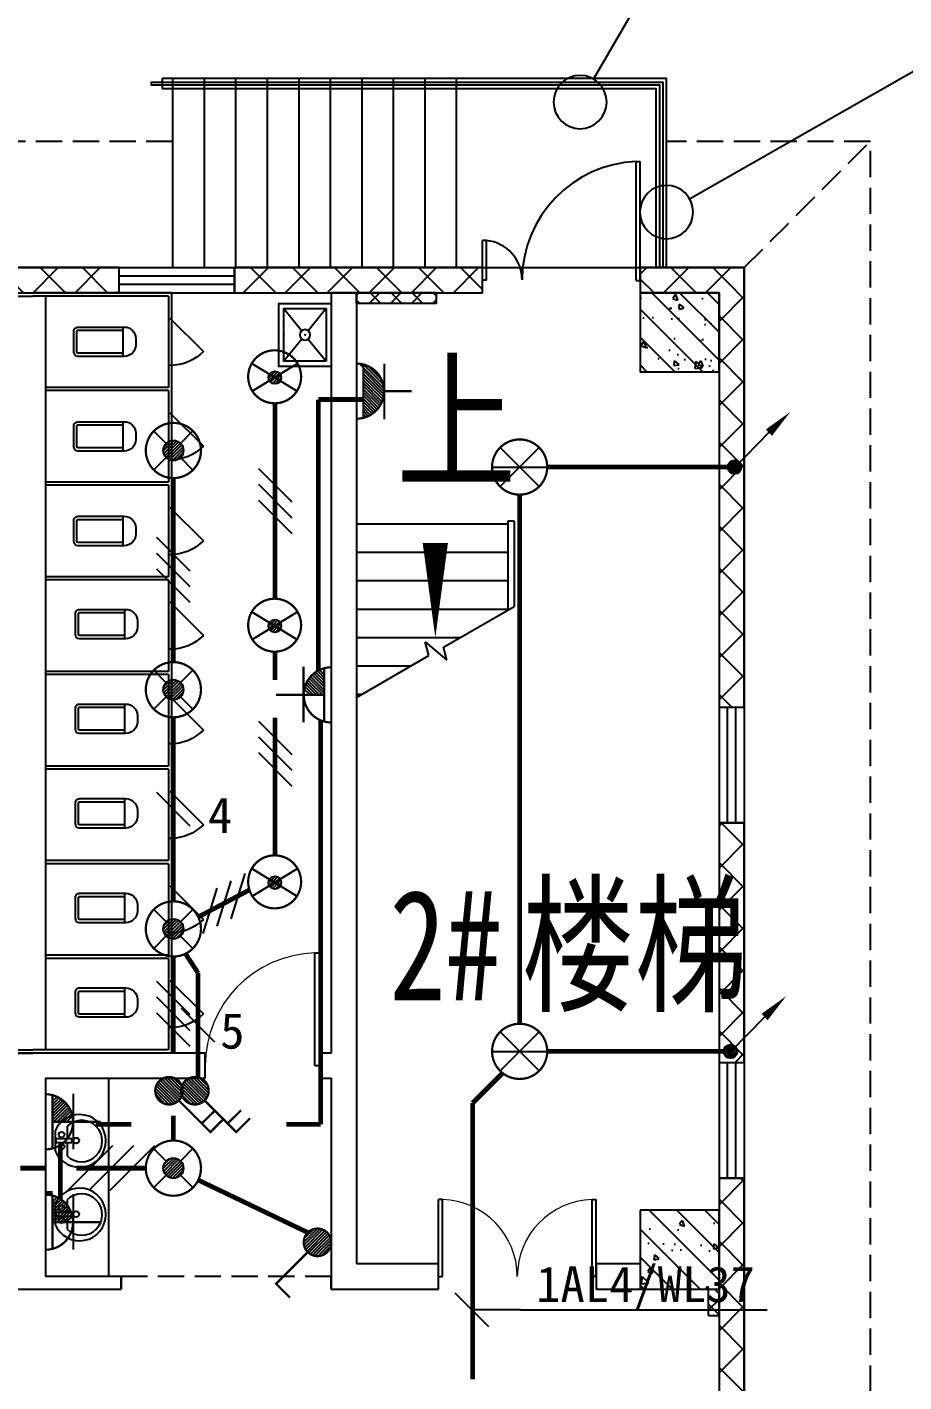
# Model space of a CAD drawing. Header units: millimetres. Extents: x -633009578 to 5705885, y -633235091 to 2571734.
# Drawn here: x 2905035 to 2913379, y 2185477 to 2198362 of the extents above; entities that cross this region are included whole.
import ezdxf

# ---------------------------------------------------------------- set-up
doc = ezdxf.new("R2010")
doc.units = ezdxf.units.MM
doc.header["$LTSCALE"] = 1000
doc.header["$MEASUREMENT"] = 0
doc.linetypes.add('DASH', pattern=[0.35, 0.25, -0.1])
doc.layers.get('0').update_dxf_attribs({"color": 9})
for name, color, linetype in [('3T_WOOD', 21, 'Continuous'), ('A-COLUM(柱)', 255, 'Continuous'), ('A-DI-I(索引)', 21, 'Continuous'), ('A-DOOR(门）', 4, 'Continuous'), ('A-F-AREA(计算)', 5, 'Continuous'), ('A-HATH(填充)', 8, 'Continuous'), ('A-LM-RAIL(栏杆)', 167, 'Continuous'), ('A-LVTY(厨卫)', 8, 'Continuous'), ('A-ST-O(室外)', 54, 'Continuous'), ('A-STAR(楼梯)', 51, 'Continuous'), ('A-TEXT(房间)', 243, 'Continuous'), ('A-WALL(墙)', 255, 'Continuous'), ('A-WINDOW（窗）', 4, 'Continuous'), ('DIM_SYMB', 3, 'Continuous'), ('PUB_TEXT', 7, 'Continuous'), ('WALL', 9, 'Continuous'), ('电-弱电平面-箭头', 3, 'Continuous'), ('电-强电平面-标注', 3, 'Continuous'), ('电-强电平面-线缆', 3, 'Continuous'), ('设备-动力', 3, 'Continuous'), ('设备-插座', 3, 'Continuous'), ('设备-照明', 3, 'Continuous')]:
    doc.layers.add(name, color=color, linetype=linetype)
doc.styles.add('_TCH', font='simhei.ttf', dxfattribs={"width": 0.75, "bigfont": 'hztxt.shx'})
doc.styles.add('_TCH_DIM', font='simhei.ttf', dxfattribs={"width": 0.8, "bigfont": 'hztxt.shx'})
doc.styles.add('ELEC-DIM', font='simhei.ttf')
doc.styles.add('IDQSTYLE', font='simhei.ttf', dxfattribs={"width": 0.707, "bigfont": 'hztxt.shx'})
pattern_1 = [(45, (-1310457.920547368, -13.22285339003429), (-100.0001016555733, 100.0001016555733), []), (135, (-1310457.920547368, -13.22285339003429), (-100.0001016555733, -100.0001016555733), [])]
pattern_2 = [(45, (-1310357.920547368, -13.22285339003429), (-200.0002033111466, 200.0002033111467), []), (135, (-1310357.920547368, -13.22285339003429), (-200.0002033111467, -200.0002033111466), [])]

# ---------------------------------------------------------------- blocks, each defined once
blk = doc.blocks.new('_LV6')
for p, q in [((-139.7834388052397, -340), (-139.7834388052361, -779.6564289797607)), ((-109.7834388052433, -340), (-109.7834388052397, -769.6564289797607)), ((99.78343880523971, -300), (-99.78343880523971, -300)), ((99.78343880524335, -330), (-99.78343880524335, -330)), ((109.7834388052433, -769.6564289797607), (109.7834388052433, -340)), ((139.7834388052433, -779.6564289797607), (139.7834388052397, -340)), ((139.7834388052433, -769.6564289797607), (-139.7834388052397, -769.6564289797607)), ((-29.78343880523607, -889.6564289797607), (29.78343880524335, -889.6564289797607))]:
    blk.add_line(p, q)
for centre, radius, start, end in [((-99.78343880523971, -340), 40, 90, 180.0000000000002), ((-99.78343880524335, -340), 10, 90, 180.0000000000002), ((99.78343880523971, -340), 40, 2.398081733190338e-13, 90), ((99.78343880524335, -340), 10, 0, 90), ((-29.78343880523607, -779.6564289797607), 110, 180, 270), ((29.78343880524335, -779.6564289797607), 110, 270, 0)]:
    blk.add_arc(centre, radius, start, end)
blk = doc.blocks.new('$lvtry$00000191')
at = {"color": 0}
for p, q in [((-250, -50, 1e-08), (-39.04344047215272, -218.7652476222793, 1e-08)), ((39.04344047215272, -218.7652476222793, 1e-08), (250, -50, 1e-08)), ((-250, -450, 1e-08), (-39.04344047215272, -281.2347523777207, 1e-08)), ((39.04344047215272, -281.2347523777244, 1e-08), (250, -450, 1e-08))]:
    blk.add_line(p, q, dxfattribs=at)
at = {"color": 0, "elevation": 1e-08}
for points in [[(300, -500), (300, 0), (-300, 0), (-300, -500)], [(250, -450), (250, -50), (-250, -50), (-250, -450)]]:
    blk.add_lwpolyline(points, close=True, dxfattribs=at)
at = {"color": 0}
blk.add_circle((0, -250, 1e-08), 50, dxfattribs=at)
for p in [(0, -50, 1e-08), (0, -250, 1e-08)]:
    blk.add_point(p, dxfattribs=at)
blk = doc.blocks.new('$plan$00001628')
for p, q in [((-20.3236661099927, -1.818989403545856e-12), (20.3236661099927, 0)), ((20.3236661099927, 0), (20.3236661099927, -150.0481350782702)), ((-23.39245275389476, -103.9428290335418), (-143.6423603250569, -103.9428290335418)), ((-20.3236661099927, -150.0481350782702), (-20.3236661099927, -1.818989403545856e-12)), ((136.0209855338053, -103.9428290335418), (23.52693074955823, -103.9428290335418)), ((20.3236661099927, -150.0481350782702), (-20.3236661099927, -150.0481350782702))]:
    blk.add_line(p, q)
blk.add_lwpolyline([(-96.62842091566199, 9.318928566552131, 5.110403953654916), (92.21216199610717, 9.318928566550312)], format="xyb", close=True)
for centre, radius in [((-57.16031093435413, -51.98476159802703), 26.67481176936781), ((57.16031093435413, -51.98476159802703), 26.67481176936781), ((0, -190.1098522697775), 27.77136210564822)]:
    blk.add_circle(centre, radius)
blk.add_arc((-3.810687395625791, -242.5466148261803), 196.885515440561, 135.2526700260475, 44.74732997395247)
blk = doc.blocks.new('$DorLib2D$00000114')
at = {"color": 0}
blk.add_line((0.4999999999999964, 3.552713678800501e-15), (-0.2071067811864751, 0.7071067811864857), dxfattribs=at)
blk.add_arc((0.5000000000013856, -1.154631945610163e-12), 1.000000000001696, 135, 180, dxfattribs=at)
blk = doc.blocks.new('$DorLib2D$00000002')
for p, q in [((-0.5, -5.684341886080802e-17), (-0.5000000000000007, 0.4875)), ((-0.4750000000000007, 0.4875), (-0.5000000000000007, 0.4875)), ((-0.475, -2.842170943040401e-17), (-0.4750000000000007, 0.4875)), ((0.475, -2.842170943040401e-17), (0.4750000000000007, 0.4875)), ((0.4750000000000007, 0.4875), (0.5000000000000007, 0.4875)), ((0.5, -5.684341886080802e-17), (0.5000000000000007, 0.4875)), ((-0.5, -5.684341886080802e-17), (-0.475, -2.842170943040401e-17)), ((0.5, -5.684341886080802e-17), (0.475, -2.842170943040401e-17))]:
    blk.add_line(p, q)
at = {"lineweight": 13}
for centre, start, end in [((-0.4875, -4.263256414560601e-17), 0, 88.53071641864632), ((0.4875, -4.263256414560601e-17), 91.4692835813537, 180)]:
    blk.add_arc(centre, 0.4875, start, end, dxfattribs=at)
blk = doc.blocks.new('$TCHSYS$WIN2D')
for p, q in [((-0.5, 0.5), (0.5, 0.5)), ((-0.5, 0.5), (-0.4999999999999999, -0.5)), ((0.5, 0.5), (0.4999999999999998, -0.5)), ((0.5, 0.1666666666666666), (-0.5, 0.1666666666666666)), ((0.5, -0.1666666666666667), (-0.5, -0.1666666666666667)), ((-0.4999999999999999, -0.5), (0.5, -0.5))]:
    blk.add_line(p, q)
blk = doc.blocks.new('$DorLib2D$00000225')
at = {"color": 0}
for p, q in [((0.4750000000000032, -0.001447885298549778), (0.4750000000000032, 0.7521225008925327)), ((0.4750000000000032, 0.7521225008925327), (0.5000000000000036, 0.7521225008925363)), ((0.5000000000000036, -0.001447885298549778), (0.5000000000000036, 0.7521225008925363)), ((-0.4999999999999982, -3.552713678800501e-15), (-0.5, 0.252035990386009)), ((-0.4750000000000014, 0.252035990386009), (-0.5, 0.252035990386009)), ((-0.4749999999999996, -3.552713678800501e-15), (-0.4750000000000014, 0.252035990386009)), ((-0.4749999999999996, -3.552713678800501e-15), (-0.4999999999999947, -3.552713678800501e-15)), ((0.4750000000000032, -0.001447885298549778), (0.4999999999999929, -0.001447885298549778))]:
    blk.add_line(p, q, dxfattribs=at)
for centre, radius, start, end in [((0.5046168020419071, -0.001920809357812914), 0.7546247204382253, 92.24926861260724, 179.7237749158362), ((-0.5007908120542499, 0.002572563917482285), 0.2507930763238999, 359.7898704778746, 84.09743784757413)]:
    blk.add_arc(centre, radius, start, end, dxfattribs=at)
blk = doc.blocks.new('$DorLib2D$00000001')
for p, q in [((0.45, 0.9750000000000001), (0.5000000000000002, 0.9750000000000001)), ((0.45, 0), (0.45, 0.9750000000000001)), ((0.5, 0), (0.5, 0.9750000000000001)), ((0.5, 0), (0.45, 0))]:
    blk.add_line(p, q)
at = {"lineweight": 13}
blk.add_arc((0.475, 0), 0.975, 91.4692835813538, 180, dxfattribs=at)
blk = doc.blocks.new('_FZH')
h = blk.add_hatch()
h.set_pattern_fill('钢筋混凝土', color=256, scale=0.1, style=0)
h.set_pattern_definition([(45, (0, 0), (-0.1767766952966369, 0.1767766952966369), []), (50, (0, 0), (0.7172601826007535, -0.06275213498259512), [0.07500000000000001, -0.8250000000000001]), (355, (0, 0), (-0.138751333613, 0.7521921337000119), [0.06, -0.66]), (100.4514, (0.05977168000000001, -0.00522934), (0.5785093817140216, 0.6894395420609536), [0.06374019, -0.701142112]), (46.1842, (0, 0.2), (1.067241048625645, -0.1655190143290181), [0.1125, -1.2375]), (96.6356, (0.088936745, 0.186206693), (0.9346627055487033, 0.9741178709004418), [0.095610288, -1.051713]), (351.1842, (0, 0.2), (0.9346619451336272, 0.9741186009253247), [0.09000000000000001, -0.9900000000000001]), (21, (0.1, 0.15), (0.5969070521184617, -0.4026188906653388), [0.07500000000000001, -0.8250000000000001]), (326, (0.1, 0.15), (0.2433153319215824, 0.7251500450468529), [0.06, -0.66]), (71.4514, (0.149742233, 0.116448394), (0.84022262858149, 0.3225304967099524), [0.06374019, -0.701142112]), (37.50000000000001, (0, 0), (0.01215985531729062, 0.3328938538313115), [0, -0.652, 0, -0.67, 0, -0.6625000000000001]), (7.499999999999999, (0, 0), (0.2630695374421486, 0.3944117118823603), [0, -0.382, 0, -0.637, 0, -0.2525]), (-32.5, (-0.223, 0), (0.533822436172409, -0.02255487173437976), [0, -0.25, 0, -0.78, 0, -1.035]), (-42.5, (-0.323, 0), (0.5831861693423862, 0.1001049823323177), [0, -0.325, 0, -0.518, 0, -0.735])])
h.paths.add_polyline_path([(-0.5, -0.5), (0.5, -0.5), (0.5, 0.5), (-0.5, 0.5)])
blk.add_lwpolyline([(-0.5, -0.5), (0.5, -0.5), (0.5, 0.5), (-0.5, 0.5)], close=True)
blk = doc.blocks.new('9-29-1')
at = {"layer": 'A-HATH(填充)'}
h = blk.add_hatch(dxfattribs=at)
h.set_pattern_fill('多孔材料', color=256, scale=100, style=0)
h.set_pattern_definition(pattern_2)
h.paths.add_polyline_path([(1247750.598288589, 1517857.113137871), (1250030.598287572, 1517857.113137871), (1250030.598287572, 1518097.113137871), (1247750.59828859, 1518097.113137871)])
h = blk.add_hatch(dxfattribs=at)
h.set_pattern_fill('多孔材料', color=256, scale=100, style=0)
h.set_pattern_definition(pattern_2)
h.paths.add_polyline_path([(1251130.598287572, 1517857.113137871), (1253490.598288589, 1517857.113137871), (1253490.59828859, 1518097.113137871), (1251130.598287572, 1518097.113137871)])
h = blk.add_hatch(dxfattribs=at)
h.set_pattern_fill('多孔材料', color=256, scale=100, style=0)
h.set_pattern_definition(pattern_2)
h.paths.add_polyline_path([(1255980.598288352, 1518097.113137867), (1254990.598288589, 1518097.113137872), (1254990.598288589, 1517857.113137871), (1255740.598288359, 1517857.113137867)])
h = blk.add_hatch(dxfattribs=at)
h.set_pattern_fill('多孔材料', color=256, scale=100, style=0)
h.set_pattern_definition(pattern_2)
h.paths.add_polyline_path([(1255740.598288359, 1517857.113137867), (1255740.598288359, 1513917.11313599), (1255980.598288347, 1513917.11313599), (1255980.598288352, 1518097.113137867)])
h = blk.add_hatch(dxfattribs=at)
h.set_pattern_fill('多孔材料', color=256, scale=50, style=0)
h.set_pattern_definition(pattern_1)
h.paths.add_polyline_path([(1253050.598288441, 1517857.113137826), (1252290.59828836, 1517857.113137826), (1252290.59828836, 1517757.113137826), (1253050.598288441, 1517757.113137826)])
h = blk.add_hatch(dxfattribs=at)
h.set_pattern_fill('多孔材料', color=256, scale=100, style=0)
h.set_pattern_definition(pattern_2)
h.paths.add_polyline_path([(1255740.598288359, 1512817.11313599), (1255740.598288359, 1510537.113135481), (1255980.598288348, 1510537.113135481), (1255980.598288348, 1512817.11313599)])
h = blk.add_hatch(dxfattribs=at)
h.set_pattern_fill('多孔材料', color=256, scale=100, style=0)
h.set_pattern_definition(pattern_2)
h.paths.add_polyline_path([(1255740.598288359, 1509437.11313599), (1255740.598288359, 1507157.113136498), (1255980.598288348, 1507157.113136498), (1255980.598288348, 1509437.11313599)])
h = blk.add_hatch(dxfattribs=at)
h.set_pattern_fill('多孔材料', color=256, scale=50, style=0)
h.set_pattern_definition(pattern_1)
h.paths.add_polyline_path([(1255740.598288341, 1508132.113137868), (1255740.598288341, 1508382.113137868), (1255640.598288341, 1508382.113137868), (1255640.598288341, 1508132.113137868)])
at = {"layer": 'A-DI-I(索引)'}
for p, q in [((1254545.694288741, 1519890.171793102), (1256982.894442045, 1524068.879335754)), ((1255460.552858736, 1518750.816927262), (1258126.707588189, 1520271.864371203))]:
    blk.add_line(p, q, dxfattribs=at)
for points in [[(1254671.344691565, 1519671.426942104, 1), (1254164.881264966, 1519671.426942104, 1)], [(1255493.830164771, 1518625.332428835, 1), (1254987.366738172, 1518625.332428835, 1)]]:
    blk.add_lwpolyline(points, format="xyb", close=True, dxfattribs=at)
for centre in [(1254545.694288741, 1519890.171793102), (1255460.552858736, 1518750.816927262)]:
    blk.add_circle(centre, 0, dxfattribs=at)
at = {"layer": 'A-DOOR(门）'}
blk.add_line((1253490.598288496, 1518097.113137868), (1254990.598288496, 1518097.113137868), dxfattribs=at)
at = {"layer": 'A-F-AREA(计算)'}
blk.add_lwpolyline([(1121700.598288358, 1518097.113137865), (1255980.598288358, 1518097.113137865), (1255980.598288358, 1382017.113137865), (1121700.598288358, 1382017.113137865)], close=True, dxfattribs=at)
at = {"layer": 'A-LM-RAIL(栏杆)'}
blk.add_lwpolyline([(1255175.598288357, 1518097.113126321), (1255175.598761029, 1519832.113104917), (1250340.59779408, 1519832.113104878), (1250340.59779408, 1519862.113104878), (1255205.59877091, 1519862.113104918), (1255205.598288357, 1518097.11311644)], dxfattribs=at)
at = {"layer": 'A-LVTY(厨卫)'}
for p, q in [((1247890.59828858, 1517857.113137987), (1249210.598288357, 1517857.113137869)), ((1247920.598288037, 1517827.113137989), (1249210.598288357, 1517827.113137869)), ((1250530.598288124, 1517857.113137857), (1249210.598288357, 1517857.113137865)), ((1250500.598288124, 1517827.113137859), (1249210.598288357, 1517827.113137865)), ((1250500.598288124, 1517827.113137859), (1250500.598288121, 1516957.113137918)), ((1250530.598288124, 1517857.113137857), (1250530.598288442, 1516942.11313786)), ((1250500.598288121, 1516957.113137918), (1249330.598288422, 1516957.113137922)), ((1250500.598288663, 1516927.11313792), (1249330.598288422, 1516927.113137925)), ((1250500.598288663, 1516927.11313792), (1250500.598288659, 1516057.11313798)), ((1250530.598288446, 1516942.11313786), (1250530.598288442, 1516042.11313786)), ((1250500.598288659, 1516057.11313798), (1249330.598288352, 1516057.113137984)), ((1250500.598288117, 1516027.113137608), (1249330.598288352, 1516027.113137612)), ((1250500.598288117, 1516027.113137608), (1250500.598288113, 1515157.113138042)), ((1250530.598288446, 1516042.113137864), (1250530.598288442, 1515142.113137864)), ((1250500.598288113, 1515157.113138042), (1249330.598288352, 1515157.113138046)), ((1250500.598288113, 1515127.11313767), (1249330.598288352, 1515127.113137674)), ((1250500.598288113, 1515127.11313767), (1250500.59828811, 1514257.113137936)), ((1250530.598288446, 1515142.113137864), (1250530.598288442, 1514242.113137864)), ((1250500.59828811, 1514257.113137936), (1249330.598288352, 1514257.11313794)), ((1250500.598288652, 1514227.113137938), (1249330.598288352, 1514227.113137942)), ((1250500.598288652, 1514227.113137938), (1250500.598288648, 1513357.113137995)), ((1250530.598288446, 1514242.113137864), (1250530.598288442, 1513342.113137864)), ((1250500.598288648, 1513357.113137995), (1249330.598288616, 1513357.113137999)), ((1250500.598288648, 1513327.113137623), (1249330.598288616, 1513327.113137627)), ((1250500.598288648, 1513327.113137623), (1250500.598288645, 1512457.11313768)), ((1250530.59828845, 1513342.113137759), (1250530.598288446, 1512442.113137759)), ((1250500.598288645, 1512457.11313768), (1249330.598288616, 1512457.113137684)), ((1250500.598288644, 1512427.113137682), (1249330.598288616, 1512427.113137686)), ((1250500.598288644, 1512427.113137682), (1250500.598288641, 1511557.113138113)), ((1250530.598288453, 1512442.113137819), (1250530.598288449, 1511542.113137819)), ((1250500.598288641, 1511557.113138113), (1249330.598288193, 1511557.113138118)), ((1250500.59828864, 1511527.113137741), (1249330.598288193, 1511527.113137745)), ((1250500.59828864, 1511527.113137741), (1250500.598288637, 1510657.113138173)), ((1250530.598288456, 1511542.113137878), (1250530.598288094, 1510627.1131378)), ((1247890.598288067, 1510627.113137779), (1249210.598288367, 1510627.113137883)), ((1247920.59828861, 1510657.113137776), (1249210.598288367, 1510657.113137883)), ((1250500.598288637, 1510657.113138173), (1249210.598288367, 1510657.113137883)), ((1250530.598288094, 1510627.1131378), (1249210.598288367, 1510627.113137883))]:
    blk.add_line(p, q, dxfattribs=at)
blk.add_lwpolyline([(1249330.598288475, 1510387.113137681), (1249930.59828849, 1510387.113137681), (1249930.59828839, 1508502.113137868), (1249330.598288375, 1508502.113137868)], dxfattribs=at)
at = {"layer": 'A-ST-O(室外)', "linetype": 'DASH'}
for points in [[(1250540.597794172, 1519297.113091489), (1240240.655555821, 1519297.113095197)], [(1257180.618118775, 1502157.113531853), (1257180.620947918, 1519297.113089099), (1255240.598658918, 1519297.113089797)], [(1255980.59828836, 1518097.11313787), (1257180.620947918, 1519297.113089099)]]:
    blk.add_lwpolyline(points, dxfattribs=at)
at = {"layer": 'A-STAR(楼梯)'}
for p, q in [((1252290.598288008, 1515657.113137512), (1252290.59828799, 1514009.100435589)), ((1253730.598287979, 1515657.113137495), (1252290.598288008, 1515657.113137512)), ((1253730.598288008, 1515687.113137512), (1253730.598288016, 1514840.484823258)), ((1253790.598288008, 1515687.113137512), (1253730.598288008, 1515687.113137512)), ((1253790.598288008, 1515687.113137512), (1253790.598287993, 1514875.125839396)), ((1253790.598288008, 1515657.113137512), (1253790.59828799, 1514875.125838938)), ((1253730.598287981, 1515387.113137495), (1252290.598288008, 1515387.113137512)), ((1253730.598287984, 1515117.113137495), (1252290.598288008, 1515117.113137512)), ((1253730.598287987, 1514847.113137495), (1252290.598288008, 1514847.113137512)), ((1253118.399814593, 1514487.031870113), (1253790.598288008, 1514875.125839404)), ((1253274.425147793, 1514577.113137715), (1252290.598288008, 1514577.113137512)), ((1252980.07944286, 1514407.172566259), (1252945.138872548, 1514537.572552972)), ((1252945.138872548, 1514537.572552972), (1253151.183813986, 1514364.680318605)), ((1253151.183813986, 1514364.680318605), (1253118.399814593, 1514487.031870113)), ((1252290.598288008, 1514009.10043562), (1252980.07944286, 1514407.172566259)), ((1252806.771428619, 1514307.113137492), (1252290.598288008, 1514307.113137512)), ((1252339.11771072, 1514037.113137383), (1252290.598288008, 1514037.113137512))]:
    blk.add_line(p, q, dxfattribs=at)
for points in [[(1255240.598288357, 1518097.113104911), (1255240.598782439, 1519897.113104918), (1250440.59779408, 1519897.113104878)], [(1250440.59779408, 1519897.113104878), (1250440.597794081, 1519797.113104878)], [(1250540.597794168, 1519897.113104878), (1250540.597794181, 1518097.113104921)], [(1250840.597794168, 1519897.11310488), (1250840.597794181, 1518097.113104923)], [(1251140.597794168, 1519897.113104883), (1251140.597794181, 1518097.113104925)], [(1251440.597794168, 1519897.113104885), (1251440.597794181, 1518097.113104928)], [(1251740.597794168, 1519897.113104887), (1251740.597794181, 1518097.11310493)], [(1252040.597794168, 1519897.11310489), (1252040.597794181, 1518097.113104932)], [(1252340.597794168, 1519897.113104892), (1252340.597794181, 1518097.113104934)], [(1252640.597794168, 1519897.113104895), (1252640.597794181, 1518097.113104937)], [(1252940.597794168, 1519897.113104897), (1252940.597794181, 1518097.11310494)], [(1253240.598288268, 1518097.113104911), (1253240.597794186, 1519897.113104911)], [(1255140.598288357, 1518097.11313785), (1255140.5987495, 1519797.113104917), (1250440.597794081, 1519797.113104878)]]:
    blk.add_lwpolyline(points, dxfattribs=at)
at = {"layer": 'A-WALL(墙)'}
for p, q in [((1249330.598288422, 1517827.113137863), (1249330.598288357, 1516942.113137869)), ((1252050.59828836, 1517857.113137937), (1252050.598288369, 1510627.113138052)), ((1252290.59828836, 1517857.113137937), (1252050.59828836, 1517857.113137937)), ((1253050.598288441, 1517857.113137826), (1252290.59828836, 1517857.113137826)), ((1252290.59828836, 1517757.113137826), (1252290.59828836, 1517857.113137826)), ((1252290.59828836, 1517857.113137937), (1252290.598288357, 1510507.113137976)), ((1253050.598288441, 1517757.113137826), (1253050.598288441, 1517857.113137826)), ((1253050.598288441, 1517757.113137826), (1252290.59828836, 1517757.113137826)), ((1249330.598288357, 1516942.113137869), (1249330.598288357, 1516042.113137869)), ((1249330.598288357, 1516042.113137869), (1249330.598288357, 1515142.113137869)), ((1249330.598288357, 1515142.113137869), (1249330.598288357, 1514242.113137869)), ((1249330.598288357, 1514242.113137869), (1249330.598288357, 1513342.113137869)), ((1249330.598288357, 1513342.113137869), (1249330.598288357, 1512442.113137764)), ((1249330.598288357, 1512442.113137764), (1249330.598288357, 1511542.113137823)), ((1249330.598288357, 1511542.113137823), (1249330.598288193, 1510657.113138177)), ((1249210.598288357, 1510627.113137976), (1247105.598288081, 1510627.113137962)), ((1250850.598288081, 1510627.113137894), (1249210.598288357, 1510627.113137976)), ((1250850.598288081, 1510387.113137981), (1250850.598288081, 1510627.113137894)), ((1252050.598288369, 1510627.113138052), (1251950.59828859, 1510627.113137924)), ((1251950.59828859, 1510627.113137924), (1251950.59828859, 1510387.113137981)), ((1252290.598288357, 1510507.113137976), (1252290.59828832, 1508622.113137867)), ((1249330.598288541, 1510387.113138052), (1249330.598288541, 1508502.113137887)), ((1249330.598288541, 1510387.113138052), (1250850.598288081, 1510387.113137981)), ((1251950.59828859, 1510387.113137981), (1252050.598288333, 1510387.113138052)), ((1252050.598288333, 1510387.113138052), (1252050.598288333, 1508502.113137887)), ((1253070.598288081, 1508622.11313792), (1252290.59828832, 1508622.113137867)), ((1253070.598288081, 1508382.113137867), (1253070.598288081, 1508622.11313792)), ((1254990.598287918, 1508622.113137522), (1254570.598288081, 1508622.113137919)), ((1254570.598288081, 1508622.113137919), (1254570.598288081, 1508382.113137867)), ((1250050.598288081, 1508502.113137876), (1249330.598288541, 1508502.113137887)), ((1250050.598288081, 1508382.113137887), (1250050.598288081, 1508502.113137876)), ((1252050.598288333, 1508502.113137887), (1252050.598288081, 1508382.113137887)), ((1248415.598288081, 1508382.113137917), (1249210.598288357, 1508382.113137868)), ((1249210.598288357, 1508382.113137868), (1250050.598288081, 1508382.113137887)), ((1252050.598288081, 1508382.113137887), (1252170.598288357, 1508382.113137868)), ((1252170.598288357, 1508382.113137865), (1253070.598288081, 1508382.113137867)), ((1254570.598288081, 1508382.113137867), (1254990.598287918, 1508382.113137628)), ((1255640.598288341, 1508132.113137868), (1255640.598288341, 1508382.113137868)), ((1255740.598288341, 1508132.113137868), (1255740.598288341, 1508382.113137868)), ((1255640.598288341, 1508132.113137868), (1255740.598288341, 1508132.113137868))]:
    blk.add_line(p, q, dxfattribs=at)
at = {"layer": 'A-WINDOW（窗）', "linetype": 'DASH'}
for p, q in [((1250050.598288188, 1508502.113137868), (1250050.598288188, 1508382.113137868)), ((1252050.598288188, 1508502.113137868, 800), (1250050.598288188, 1508502.113137868, 800)), ((1252050.598288188, 1508382.113137868), (1252050.598288188, 1508502.113137868))]:
    blk.add_line(p, q, dxfattribs=at)
at = {"layer": 'DIM_SYMB'}
blk.add_lwpolyline([(1253040.598288008, 1515792.113137512, 0, 0, 0), (1253040.598288008, 1514577.113137512, 0, 240.0000000000001, 0), (1253040.598288008, 1515477.113137512, 0, 0, 0)], format="xyseb", dxfattribs=at)
at = {"layer": 'WALL'}
for p, q in [((1250030.598287572, 1518097.113137871), (1247750.59828859, 1518097.113137871)), ((1250030.598287572, 1517857.113137871), (1250030.598287572, 1518097.113137871)), ((1253490.59828859, 1518097.113137871), (1251130.598287572, 1518097.113137871)), ((1251130.598287572, 1518097.113137871), (1251130.598287572, 1517857.113137871)), ((1253490.598288589, 1517857.113137871), (1253490.59828859, 1518097.113137871)), ((1255980.598288352, 1518097.113137867), (1254990.598288589, 1518097.113137872)), ((1254990.598288589, 1518097.113137872), (1254990.598288589, 1517857.113137871)), ((1255980.598288347, 1513917.11313599), (1255980.598288352, 1518097.113137867)), ((1247750.598288589, 1517857.113137871), (1250030.598287572, 1517857.113137871)), ((1251130.598287572, 1517857.113137871), (1253490.598288589, 1517857.113137871)), ((1254990.598288589, 1517857.113137871), (1255740.598288359, 1517857.113137867)), ((1255740.598288359, 1517857.113137867), (1255740.598288359, 1513917.11313599)), ((1255740.598288359, 1513917.11313599), (1255980.598288347, 1513917.11313599)), ((1255740.598288359, 1512817.11313599), (1255740.598288359, 1510537.113135481)), ((1255980.598288348, 1512817.11313599), (1255740.598288359, 1512817.11313599)), ((1255980.598288348, 1510537.113135481), (1255980.598288348, 1512817.11313599)), ((1255740.598288359, 1510537.113135481), (1255980.598288348, 1510537.113135481)), ((1255740.598288359, 1509437.11313599), (1255740.598288359, 1507157.113136498)), ((1255980.598288348, 1509437.11313599), (1255740.598288359, 1509437.11313599)), ((1255980.598288348, 1507157.113136498), (1255980.598288348, 1509437.11313599))]:
    blk.add_line(p, q, dxfattribs=at)
at = {"layer": 'A-COLUM(柱)', "xscale": 750, "yscale": 750, "zscale": 750, "rotation": 270}
for p in [(1255365.598288357, 1517482.113137868), (1255365.598288357, 1508757.113137868)]:
    blk.add_blockref('_FZH', p, dxfattribs=at)
at = {"layer": 'A-DOOR(门）', "xscale": 1500, "yscale": 1500, "zscale": 1500}
blk.add_blockref('$DorLib2D$00000225', (1254240.598288496, 1517977.113137868), dxfattribs=at)
at = {"layer": 'A-DOOR(门）', "extrusion": (0, 0, -1)}
for name, p, xscale, yscale, zscale in [('$DorLib2D$00000001', (-1251400.598288357, 1510507.113137976), -1100, 1100, 1100), ('$DorLib2D$00000002', (-1253820.598288094, 1508502.113137865), -1500, 1500, 1500)]:
    blk.add_blockref(name, p, dxfattribs=dict(at, xscale=xscale, yscale=yscale, zscale=zscale))
at = {"layer": 'A-LVTY(厨卫)', "xscale": -1}
for name, p, rotation in [('$lvtry$00000191', (1251550.598288358, 1517457.113137881, -1e-08), 89.99999999999993), ('_LV6', (1249300.597305402, 1517392.113137966), 90.00000000000006), ('_LV6', (1249300.597305402, 1516492.113137966), 90.00000000000006), ('_LV6', (1249300.597305402, 1515592.11313797), 90.00000000000006), ('_LV6', (1249315.597305353, 1514707.113137922), 90.00000000000006), ('_LV6', (1249315.597305353, 1513807.113137922), 90.00000000000006), ('_LV6', (1249315.597305357, 1512907.113137817), 90.00000000000006), ('_LV6', (1249315.59730536, 1512007.113137877), 90.00000000000006), ('_LV6', (1249315.597305364, 1511107.113137936), 90.00000000000006)]:
    blk.add_blockref(name, p, dxfattribs=dict(at, rotation=rotation))
at = {"layer": 'A-LVTY(厨卫)', "xscale": -450, "yscale": 450, "zscale": 100}
for p, rotation in [((1250515.598288448, 1517392.113137861), 269.9999999997835), ((1250515.598288448, 1516492.113137861), 269.9999999997835), ((1250515.598288448, 1515592.113137865), 269.9999999997835), ((1250515.598288444, 1514692.113137864), 269.9999999997852), ((1250515.598288444, 1513792.113137864), 269.9999999997852), ((1250515.598288448, 1512892.113137759), 269.9999999997852), ((1250515.598288451, 1511992.113137819), 269.9999999997852), ((1250515.598288455, 1511092.113137878), 269.9999999997852)]:
    blk.add_blockref('$DorLib2D$00000114', p, dxfattribs=dict(at, rotation=rotation))
at = {"layer": 'A-LVTY(厨卫)', "rotation": 90.00000000000001}
for p in [(1249432.386488455, 1509794.613137774), (1249432.386488455, 1509094.613137774)]:
    blk.add_blockref('$plan$00001628', p, dxfattribs=at)
at = {"layer": 'A-WINDOW（窗）', "xscale": -1100, "yscale": 240, "zscale": 1100}
for p, rotation in [((1250580.598287719, 1517977.113137868), 180), ((1255860.598288357, 1513367.113136277), 89.99999999999999), ((1255860.598288357, 1509987.11313554), 89.99999999999999)]:
    blk.add_blockref('$TCHSYS$WIN2D', p, dxfattribs=dict(at, rotation=rotation))
at = {"layer": 'A-TEXT(房间)', "style": '_TCH', "width": 0.75}
for s, p in [('楼梯', (1253864.063416353, 1511129.788993516)), ('2#', (1252604.063416353, 1511129.788993516))]:
    blk.add_text(s, height=1050, dxfattribs=at).set_placement(p)
at = {"layer": 'PUB_TEXT', "style": '_TCH_DIM', "width": 0.8}
blk.add_text('上', height=1050, dxfattribs=at).set_placement((1252666.897500606, 1516107.113137512))
blk = doc.blocks.new('HC000073')
at = {"color": 0, "linetype": 'Continuous'}
for p, q in [((-1.76776695296229, 1.76776695296229), (1.767766952970533, -1.767766952970533)), ((1.76776695297059, 1.767766952970476), (-1.767766952966383, -1.767766952966497)), ((-2.499999999999943, -5.684341886080801e-14), (2.500000000000057, -5.684341886080801e-14))]:
    blk.add_line(p, q, dxfattribs=at)
at = {"color": 0, "linetype": 'Continuous', "const_width": 0.2}
blk.add_lwpolyline([(1.76776695296644, -1.76776695296644, 0.1989123673796617), (2.500000000000057, 0, 0.1989123673796613), (1.767766952966383, 1.767766952966326, 0.198912367379653), (1.137288912133798e-13, 2.499999999999943, 0.1989123673796647), (-1.767766952966269, 1.767766952966327, 0.1989123673796613), (-2.499999999999943, 1.951292859901378e-16, 0.1989123673796761), (-1.767766952966269, -1.76776695296644, 0.1989123673796719), (1.12894543431545e-13, -2.500000000000057, 0.1989123673796541)], format="xyb", close=True, dxfattribs=at)
at = {"color": 0, "style": 'IDQSTYLE', "width": 0.7}
blk.add_attdef('PSFHATT', (4.500000010000057, -2.500000010000057), '', height=2.5, dxfattribs=at)
blk = doc.blocks.new('*X130')
at = {"color": 0, "linetype": 'Continuous'}
for p, q in [((192.587376364835, 446.7215535232801), (193.8713933576327, 448.0055705160779)), ((192.6509968705344, 446.3609099602676), (194.2320369206452, 447.9419500103785)), ((192.6864539319484, 447.2448951591055), (193.3480517218074, 447.9064929489645)), ((192.7889704286661, 446.0746194496875), (194.5183274312254, 447.8039764522467)), ((192.9823694457329, 445.8437543980423), (194.7491924828706, 447.61057743518)), ((193.2275231399996, 445.664644023597), (194.9283028573159, 447.3654237409133)), ((193.5311577474, 445.5440145622856), (195.0489323186273, 447.0617891335129)), ((193.9202347052458, 445.5088274514194), (195.0841194294935, 446.6727121756671)), ((194.6075199946775, 445.7718486721392), (194.8210982087737, 445.9854268862354))]:
    blk.add_line(p, q, dxfattribs=at)
blk = doc.blocks.new('HC001441')
at = {"color": 0, "linetype": 'Continuous'}
blk.add_line((0, -0.05776119327242668), (3.105492900474815, 3.117216328523909), dxfattribs=at)
blk.add_lwpolyline([(3.105492900474815, 3.117216328523909, 0.8, 0, 0), (5.057392361378561, 5.003787405167827, 0, 0, 0)], format="xyseb", dxfattribs=at)
blk.add_circle((0, 0), 0.625, dxfattribs=at)
at = {"color": 0, "linetype": 'Continuous', "xscale": 0.5, "yscale": 0.5, "zscale": 0.5}
blk.add_blockref('*X130', (-96.91845018383279, -223.3780232566237), dxfattribs=at)
at = {"color": 0, "style": 'IDQSTYLE', "width": 0.7}
blk.add_attdef('PSFHATT', (7.057392361378561, -0.62500001), '', height=2.5, dxfattribs=at)
blk = doc.blocks.new('*X150')
at = {"color": 0, "linetype": 'Continuous'}
for p, q in [((279.9420860686181, 223.0907008612197), (280.8979156011271, 224.0465303937287)), ((279.9854805002326, 222.8512525803596), (281.1373638819872, 224.0031359621142)), ((279.9868669209781, 223.4183244260543), (280.5702920362925, 224.0017495413687)), ((280.0743412491943, 222.6572706168466), (281.3313458455001, 223.9142752131524)), ((280.1974871625503, 222.497573817728), (281.4910426446187, 223.7911292997965)), ((280.3519451819565, 222.3691891246596), (281.6194273376872, 223.6366712803903)), ((280.539796743254, 222.2741979734825), (281.7144184888643, 223.4488197190928)), ((280.7702917107533, 222.2218502285072), (281.7667662338396, 223.2183247515934)), ((281.0759642864814, 222.2446800917606), (281.7439363705861, 222.9126521758653))]:
    blk.add_line(p, q, dxfattribs=at)
blk = doc.blocks.new('HC000061')
at = {"color": 0, "linetype": 'Continuous'}
for p, q in [((-0.655530613370388, 0.6381189538353738), (-1.771203499631326, 1.764323712616999)), ((1.767766952962234, 1.767766952962347), (0.6468833682913555, 0.6468833682914692)), ((-0.6554506590218239, -0.6382010795241513), (-1.771171542393972, -1.764355793885329)), ((0.6468833682801005, -0.6468833682798731), (1.767766952964394, -1.767766952964166))]:
    blk.add_line(p, q, dxfattribs=at)
at = {"color": 0, "linetype": 'Continuous', "const_width": 0.2}
blk.add_lwpolyline([(1.767766952966383, -1.767766952966212, 0.1989123673796617), (2.5, 2.273736754432321e-13, 0.1989123673796613), (1.767766952966326, 1.767766952966554, 0.1989123673796529), (5.710751695749348e-14, 2.500000000000114, 0.1989123673796647), (-1.767766952966326, 1.767766952966554, 0.1989123673796613), (-2.5, 2.275688047292222e-13, 0.1989123673796761), (-1.767766952966327, -1.767766952966212, 0.198912367379672), (5.627316917566264e-14, -2.499999999999886, 0.1989123673796541)], format="xyb", close=True, dxfattribs=at)
at = {"color": 0, "linetype": 'Continuous'}
blk.add_circle((5.684341886080801e-14, 2.273736754432321e-13), 0.9148312326998418, dxfattribs=at)
blk.add_blockref('*X150', (-280.8559544658493, -223.1326619964972), dxfattribs=at)
at = {"color": 0, "style": 'IDQSTYLE', "width": 0.7}
blk.add_attdef('PSFHATT', (4.50000001, -2.500000009999886), '', height=2.5, dxfattribs=at)
blk = doc.blocks.new('*X159')
at = {"color": 0, "linetype": 'Continuous'}
for p, q in [((292.887994045295, 135.6274459094068), (293.516320533106, 136.2557723972178)), ((292.952224463849, 135.4088336154862), (293.7349328270265, 136.1915419786637)), ((292.9956283900541, 136.0179229666405), (293.1258434758722, 136.1481380524586)), ((293.0755886594741, 135.2493550986367), (293.8944113438761, 136.0681777830387)), ((293.2494900660814, 135.1404137927693), (294.0033526497434, 135.8942763764314)), ((293.4911899527468, 135.0992709669601), (294.0444954755525, 135.6525764897659))]:
    blk.add_line(p, q, dxfattribs=at)
blk = doc.blocks.new('HC000703')
at = {"color": 0, "linetype": 'Continuous', "const_width": 0.2000000000000002}
blk.add_lwpolyline([(-2.399999999999977, 0.05872925643336657, 1), (2.399999999999977, 0.05872925643336657, 1)], format="xyb", close=True, dxfattribs=at)
at = {"color": 0, "linetype": 'Continuous', "const_width": 0.2}
for points in [[(-2.074282131997677, 1.265938284269794), (2.022051310501354, -1.234061715730206)], [(2.074282131997734, 1.265938284269794), (-2.022051310501354, -1.234061715730206)]]:
    blk.add_lwpolyline(points, dxfattribs=at)
at = {"color": 0, "linetype": 'Continuous'}
blk.add_circle((0.02097265619840982, -0.0127996515010409), 0.5796574060804803, dxfattribs=at)
blk.add_arc((3.410605131648481e-12, 0.05872925643825511), 2.400000000004948, 224.6186283858651, 315.1351718326803, dxfattribs=at)
blk.add_blockref('*X159', (-293.4444389024706, -135.6911545353449), dxfattribs=at)
at = {"color": 0, "style": 'IDQSTYLE', "width": 0.7}
blk.add_attdef('PSFHATT', (4.400000009999977, -2.341270753566693), '', height=2.5, dxfattribs=at)
blk = doc.blocks.new('*X169')
at = {"color": 0, "linetype": 'Continuous'}
for p, q in [((261.9988066744281, 135.850956910748), (263.2375091559566, 137.0896593922765)), ((262.0234026256783, 135.5927101495236), (263.4957559171792, 137.0650634410244)), ((262.0463461952987, 136.1813391440932), (262.9071269225657, 137.0421198713602)), ((262.0884022348038, 135.3748670461744), (263.7135990205094, 137.00006383188)), ((262.1829592200917, 135.1865813189878), (263.9018847477136, 136.9055068466096)), ((262.3023466942452, 135.0231260806666), (264.0653399860179, 136.7861193724393)), ((262.4446987243758, 134.8826353983226), (264.205830668362, 136.6437673423088)), ((262.6100901587723, 134.7651841202445), (264.3232819464568, 136.478375907929)), ((262.8005700291263, 134.6728212781239), (264.4156447885779, 136.2878960375755)), ((263.0211904412342, 134.6105989777572), (264.4778670889456, 136.0672756254685)), ((263.2836307586351, 134.5901965826834), (264.4982694840214, 135.8048353080697)), ((263.6234742990336, 134.6471974106073), (264.4412686561033, 135.464991767677))]:
    blk.add_line(p, q, dxfattribs=at)
blk = doc.blocks.new('HC000097')
at = {"color": 0, "linetype": 'Continuous', "const_width": 0.2}
blk.add_lwpolyline([(0.8838834764831975, 2.133883476483163), (3.750000000000091, 5), (5.000000000000091, 3.75)], dxfattribs=at)
blk.add_lwpolyline([(0.8838834764833108, 0.3661165235168934, 0.1989123673796338), (1.250000000000034, 1.250000000000057, 0.1989123673796269), (0.8838834764832544, 2.13388347648322, 0.1989123673796352), (9.128895556154148e-14, 2.5, 0.1989123673796539), (-0.8838834764830719, 2.13388347648322, 0.1989123673796721), (-1.249999999999966, 1.250000000000057, 0.1989123673796564), (-0.8838834764831855, 0.3661165235168368, 0.198912367379673), (9.087175456556906e-14, 0, 0.198912367379652)], format="xyb", close=True, dxfattribs=at)
at = {"color": 0, "linetype": 'Continuous'}
blk.add_blockref('*X169', (-263.2487560761181, -134.5897099905746), dxfattribs=at)
at = {"color": 0, "style": 'IDQSTYLE', "width": 0.7}
blk.add_attdef('PSFHATT', (7.000000000000091, -1e-08), '', height=2.5, dxfattribs=at)
blk = doc.blocks.new('*X157')
at = {"color": 0, "linetype": 'Continuous'}
for p, q in [((261.9988066744281, 135.850956910748), (263.2375091559566, 137.0896593922765)), ((262.0234026256783, 135.5927101495236), (263.4957559171792, 137.0650634410244)), ((262.0463461952987, 136.1813391440932), (262.9071269225657, 137.0421198713602)), ((262.0884022348038, 135.3748670461744), (263.7135990205094, 137.00006383188)), ((262.1829592200917, 135.1865813189878), (263.9018847477136, 136.9055068466096)), ((262.3023466942452, 135.0231260806666), (264.0653399860179, 136.7861193724393)), ((262.4446987243758, 134.8826353983226), (264.205830668362, 136.6437673423088)), ((262.6100901587723, 134.7651841202445), (264.3232819464568, 136.478375907929)), ((262.8005700291263, 134.6728212781239), (264.4156447885779, 136.2878960375755)), ((263.0211904412342, 134.6105989777572), (264.4778670889456, 136.0672756254685)), ((263.2836307586351, 134.5901965826834), (264.4982694840214, 135.8048353080697)), ((263.6234742990336, 134.6471974106073), (264.4412686561033, 135.464991767677))]:
    blk.add_line(p, q, dxfattribs=at)
blk = doc.blocks.new('HC000107')
at = {"color": 0, "linetype": 'Continuous', "const_width": 0.2}
for points in [[(0.8838834764831067, 2.133883476483163), (3.75, 5), (5, 3.75)], [(2.898879886034138, 4.275409520972289), (4.191507707965854, 3.019373591507303)]]:
    blk.add_lwpolyline(points, dxfattribs=at)
blk.add_lwpolyline([(0.88388347648322, 0.3661165235168934, 0.1989123673796338), (1.249999999999944, 1.250000000000057, 0.1989123673796269), (0.8838834764831636, 2.13388347648322, 0.1989123673796352), (4.172009959724221e-16, 2.5, 0.1989123673796539), (-0.8838834764831627, 2.13388347648322, 0.1989123673796721), (-1.250000000000056, 1.250000000000057, 0.1989123673796564), (-0.8838834764832764, 0.3661165235168368, 0.198912367379673), (0, 0, 0.198912367379652)], format="xyb", close=True, dxfattribs=at)
at = {"color": 0, "linetype": 'Continuous'}
blk.add_blockref('*X157', (-263.2487560761182, -134.5897099905746), dxfattribs=at)
at = {"color": 0, "style": 'IDQSTYLE', "width": 0.7}
blk.add_attdef('PSFHATT', (7, -1e-08), '', height=2.5, dxfattribs=at)
blk = doc.blocks.new('HC001599')
at = {"color": 0, "linetype": 'Continuous'}
for p, q in [((1.331744055516902, 1.466722362087166), (-0.1585864350158954, -0.02360812844563043)), ((0.5292313665087568, 1.795580522977689), (-0.003101408863440156, 1.263247747605492)), ((0.7524896279908717, 1.735996071984701), (-0.003101408863440156, 0.9804050351306797)), ((0.9594992729369551, 1.660163004456554), (-0.003101408863440156, 0.6975623226561584)), ((1.152157483634655, 1.569978502679151), (-0.003101408863440156, 0.4147196101816371)), ((1.499114288837882, 1.351249882933625), (0.1242562774586258, -0.02360812844563043)), ((1.654807214732864, 1.224100096354378), (0.4070989899331471, -0.02360812844563043)), ((1.799105730984011, 1.085555900130421), (0.6899417024082505, -0.02360812844563043)), ((1.932065752447234, 0.9356732091191224), (0.9727844148827717, -0.02360812844563043)), ((2.053521779965958, 0.7742865241630352), (1.255627127357293, -0.02360812844563043)), ((2.1630702335143, 0.600992265236564), (1.538469839831814, -0.02360812844563043)), ((2.260026455711341, 0.4151057749596657), (1.821312552306335, -0.02360812844563043))]:
    blk.add_line(p, q, dxfattribs=at)
at = {"color": 0, "linetype": 'Continuous', "const_width": 0.2}
for points in [[(-0.003101408863440156, 1.852913575506245), (-0.003101408863440156, 4.352913575506245)], [(2.546270618283888, 1.876521703951876), (-2.486126714824932, 1.876521703951876)], [(-0.003101408863440156, 1.876521703951876), (-0.003101408863440156, 0.04650759708834812)], [(2.417905574678443, 0), (-2.417905574677861, 0)]]:
    blk.add_lwpolyline(points, dxfattribs=at)
blk.add_lwpolyline([(2.49689859113656, -0.6470864244937548, 0.1989123673796541), (1.7646655441029, 1.120680528472585, 0.1989123673796558), (-0.003101408863440083, 1.852913575506245, 0.1989123673796558), (-1.77086836182978, 1.120680528472586, 0.1989123673796542), (-2.50310140886344, -0.6470864244937543)], format="xyb", dxfattribs=at)
at = {"color": 0, "style": 'IDQSTYLE', "width": 0.7}
blk.add_attdef('PSFHATT', (4.546270618283888, -0.6470864344937548), '', height=2.5, dxfattribs=at)
blk = doc.blocks.new('*X285')
at = {"color": 0, "linetype": 'Continuous'}
for p, q in [((162.2878715788766, 154.9339610545365), (164.4937876543064, 157.1398771299663)), ((159.595646846908, 156.7672197221619), (159.6233466819307, 156.7949195571846)), ((159.6640079704214, 156.5527381332005), (159.9061893944054, 156.7949195571846)), ((159.747532531186, 156.3534199814905), (160.18903210688, 156.7949195571846)), ((159.8446775338837, 156.1677222717137), (160.4718748193546, 156.7949195571846)), ((159.9544025265515, 155.9946045519069), (160.7547175318292, 156.7949195571846)), ((160.0760273856543, 155.833386698535), (161.0375602443038, 156.7949195571846)), ((160.2091522122192, 155.6836688126253), (161.3204029567785, 156.7949195571846)), ((160.3536147760518, 155.5452886639833), (161.6032456692531, 156.7949195571846)), ((160.5094741859558, 155.4183053614127), (161.8860883817277, 156.7949195571846)), ((160.6770167777584, 155.3030052407406), (162.1689310942023, 156.7949195571846)), ((160.8567856433337, 155.1999313938414), (162.451773806677, 156.7949195571846)), ((161.0496413096342, 155.1099443476672), (162.7346165191516, 156.7949195571846)), ((161.2568708631404, 155.0343311886988), (163.0174592316262, 156.7949195571846)), ((161.4803825063601, 154.9750001194438), (163.3003019441008, 156.7949195571846)), ((161.7230685552892, 154.9348434558983), (163.5831446565754, 156.7949195571846)), ((161.9895441276247, 154.9184763157592), (163.86598736905, 156.7949195571846)), ((162.6346011340941, 154.9978478972794), (164.4299008115636, 156.7931475747489)), ((163.0778250055067, 155.1582290562173), (164.2695196526256, 156.3499237033363))]:
    blk.add_line(p, q, dxfattribs=at)
blk = doc.blocks.new('HC001597')
at = {"color": 0, "linetype": 'Continuous', "const_width": 0.2}
for points in [[(0, 1.876521703951876), (0, 4.376521703951876)], [(2.549372027147328, 1.900129832397506), (-2.483025305961492, 1.900129832397506)], [(2.421006983541884, 0), (-2.421006983541884, 0)]]:
    blk.add_lwpolyline(points, dxfattribs=at)
blk.add_lwpolyline([(2.5, -0.6234782960481243, 0.1989123673796542), (1.76776695296634, 1.144288656918215, 0.1989123673796558), (4.205349176516791e-17, 1.876521703951876, 0.1989123673796558), (-1.76776695296634, 1.144288656918216, 0.1989123673796542), (-2.5, -0.6234782960481239)], format="xyb", dxfattribs=at)
at = {"color": 0, "linetype": 'Continuous', "rotation": 180}
blk.add_blockref('*X285', (162.0093508556101, 156.7949195571846), dxfattribs=at)
at = {"color": 0, "style": 'IDQSTYLE', "width": 0.7}
blk.add_attdef('PSFHATT', (4.549372027147328, -0.6234783060481244), '', height=2.5, dxfattribs=at)

msp = doc.modelspace()

# ---------------------------------------------------------------- linework, layer by layer
at = {"layer": '电-强电平面-标注'}
for p, q in [((2907236.187309921, 2194164.189936897), (2907554.385361454, 2193845.991885364)), ((2907236.187309921, 2194014.189936897), (2907554.385361454, 2193695.991885364)), ((2907236.187309921, 2193864.189936897), (2907554.385361454, 2193545.991885364)), ((2906586.593057299, 2193188.752999926), (2906268.395005765, 2193506.951051459)), ((2906586.593057299, 2193038.752999926), (2906268.395005765, 2193356.951051459)), ((2906586.593057299, 2192888.752999926), (2906268.395005765, 2193206.951051459)), ((2907236.187309921, 2191762.548977485), (2907554.385361454, 2191444.350925952)), ((2907236.187309921, 2191612.548977485), (2907554.385361454, 2191294.350925952)), ((2907236.187309921, 2191462.548977485), (2907554.385361454, 2191144.350925952)), ((2906586.593057299, 2190763.753000034), (2906268.395005765, 2191081.951051567)), ((2906973.771254189, 2190242.703909345), (2906841.311272372, 2189812.640712574)), ((2907106.359238908, 2190312.849659809), (2906973.89925709, 2189882.786463039)), ((2906841.183269471, 2190172.55815888), (2906708.723287653, 2189742.494962109)), ((2906586.593057299, 2188966.846027384), (2906268.395005765, 2189285.044078918)), ((2906586.593057299, 2188816.846027384), (2906268.395005765, 2189135.044078918)), ((2906586.593057299, 2188666.846027384), (2906268.395005765, 2188985.044078918)), ((2906501.719847619, 2189030.579304093), (2906819.917899152, 2188712.381252559)), ((2905847.149170866, 2187722.484060318), (2905422.885102153, 2187298.219991607)), ((2906047.149170866, 2187722.484060318), (2905622.885102153, 2187298.219991607)), ((2906247.149170866, 2187722.484060318), (2905822.885102153, 2187298.219991607)), ((2909428.268341507, 2186002.565577864), (2909110.070289974, 2186320.763629399)), ((2909729.673657508, 2186161.664603631), (2909269.16931574, 2186161.664603631)), ((2909729.673657508, 2186161.664603631), (2912076.187813628, 2186161.664603631))]:
    msp.add_line(p, q, dxfattribs=at)
at = {"layer": '电-强电平面-线缆', "color": 1, "linetype": 'Continuous', "const_width": 45}
for points in [[(2907395.286335687, 2192925.920021683), (2907395.286335688, 2194784.261800577)], [(2907806.297699198, 2192242.7757929), (2907806.297699198, 2194820.208697249)], [(2907806.297699198, 2194820.208697249), (2908235.459252868, 2194820.208697249)], [(2909984.895743424, 2194178.01603476), (2911767.895743424, 2194178.01603476)], [(2906427.494031532, 2194072.852025638), (2906427.494031532, 2192322.852025746)], [(2909722.395743424, 2188883.51603476), (2909722.395743424, 2193915.51603476)], [(2907395.286335688, 2192154.229179442), (2907395.286335688, 2192421.992004444)], [(2906427.494031532, 2191797.852025746), (2906427.494031532, 2190047.852025854)], [(2907395.286335687, 2190484.907898992), (2907395.286335688, 2191795.96800549)], [(2907829.539630787, 2191768.728870281), (2907829.539630787, 2187927.461106157)], [(2906664.159592088, 2189898.911096197), (2907150.922934473, 2190156.433525721)], [(2906427.494031532, 2189522.852025854), (2906427.494031532, 2188609.304967232)], [(2906660.818873385, 2189368.236364989), (2906542.815478334, 2189549.540207012)], [(2906660.818873385, 2188374.724191664), (2906660.818873385, 2189368.236364989)], [(2909984.895743424, 2188621.01603476), (2911727.895743424, 2188621.01603476)], [(2909275, 2188129.5), (2909560.15592986, 2188414.655929859)], [(2909275, 2185502.225043954), (2909275, 2188129.5)], [(2905686.507996367, 2187927.461106157), (2906027.494031532, 2187927.461106157)], [(2906427.494031532, 2188008.548691764), (2906427.494031532, 2187772.852025963)], [(2907500.695095077, 2187927.461106157), (2907829.539630787, 2187927.461106157)], [(2905350.943546984, 2187217.854427412), (2905350.943546984, 2187729.662986719)], [(2904969.994031762, 2187510.352025963), (2905215.927398868, 2187510.352025963)], [(2905505.040241473, 2187510.352025963), (2906164.994031545, 2187510.352025963)], [(2906664.256444143, 2187396.995023603), (2907706.481517831, 2186897.998967451)], [(2905221.096759819, 2187269.060438424), (2905279.461265378, 2187269.060438424)]]:
    msp.add_lwpolyline(points, dxfattribs=at)

# ---------------------------------------------------------------- block references
at = {"layer": '3T_WOOD'}
msp.add_blockref('9-29-1', (1655879.395743424, 677977.51603476), dxfattribs=at)
at = {"layer": '电-弱电平面-箭头', "color": 4, "xscale": 105, "yscale": 105, "zscale": 105}
for p in [(2911767.89574323, 2194178.016034611), (2911727.89574323, 2188621.016034611)]:
    msp.add_blockref('HC001441', p, dxfattribs=at)
at = {"layer": '设备-动力', "xscale": 105, "yscale": 105, "zscale": 105}
for p in [(2907391.027420271, 2195030.059237271), (2907391.027420271, 2192667.789441138), (2907391.027420271, 2190226.777318447)]:
    msp.add_blockref('HC000703', p, dxfattribs=at)
at = {"layer": '设备-插座', "yscale": 105}
for name, p, xscale, zscale, rotation in [('HC001597', (2908235.459252868, 2194899.769569866), 105, 160, 270), ('HC001599', (2907862.049957212, 2192011.572895496), 105, 105, 90.00000000000001), ('HC001599', (2905277.938106371, 2187951.437238548), -105, 105, 270), ('HC001599', (2905277.938106371, 2186996.731471443), -105, 105, 270)]:
    msp.add_blockref(name, p, dxfattribs=dict(at, xscale=xscale, zscale=zscale, rotation=rotation))
at = {"layer": '设备-照明', "xscale": 105, "yscale": 105, "zscale": 105}
for name, p in [('HC000061', (2906427.494031549, 2194335.352025628)), ('HC000073', (2909722.395743424, 2194178.01603476)), ('HC000061', (2906427.494031549, 2192060.352025747)), ('HC000061', (2906427.494031549, 2189785.352025866)), ('HC000073', (2909722.395743424, 2188621.01603476)), ('HC000061', (2906427.494031549, 2187510.352025955))]:
    msp.add_blockref(name, p, dxfattribs=at)
at = {"layer": '设备-照明', "xscale": -105, "yscale": 105, "zscale": 105}
for name, p, rotation in [('HC000107', (2906385.879555413, 2188377.852026194), 180), ('HC000107', (2906632.336015114, 2188377.852026194), 180), ('HC000097', (2907929.994031608, 2186804.649135894), 89.99999999999994)]:
    msp.add_blockref(name, p, dxfattribs=dict(at, rotation=rotation))

# ---------------------------------------------------------------- texts
at = {"layer": '电-强电平面-标注', "style": 'ELEC-DIM'}
for s, p in [('4', (2906755.975044191, 2190697.8520258)), ('5', (2906873.210264094, 2188646.480278327)), ('1AL4/WL37', (2909879.673657507, 2186236.52251694))]:
    msp.add_text(s, height=339.8734177215189, dxfattribs=at).set_placement(p)

doc.saveas('drawing.dxf')
